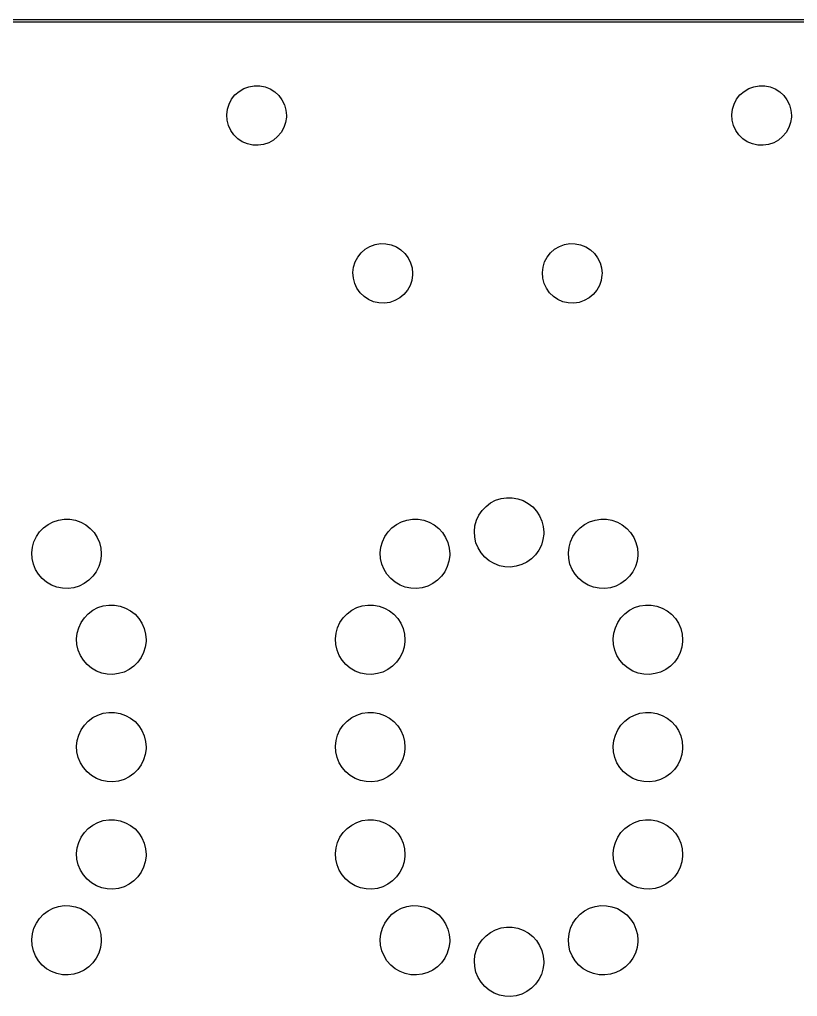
# Model space of a CAD drawing. Extents: x 34 to 149, y -179 to -19.
# Drawn here: x 60.31 to 91.62, y -58.29 to -19 of the extents above; entities that cross this region are included whole.
import ezdxf

# ---------------------------------------------------------------- set-up
doc = ezdxf.new("R2010")
doc.units = 0
doc.layers.add('BLACK', color=7, linetype='CONTINUOUS')

msp = doc.modelspace()

# ---------------------------------------------------------------- linework, layer by layer
at = {"layer": 'BLACK', "linetype": 'CONTINUOUS'}
for p, q in [((34.29, -19), (148.59, -19)), ((148.54, -19.1), (34.34, -19.1)), ((68.9796, -22.034), (69.1447, -21.8892)), ((69.1447, -21.8892), (69.3334, -21.7769)), ((69.3334, -21.7769), (69.5394, -21.7009)), ((69.5394, -21.7009), (69.7558, -21.6637)), ((69.7558, -21.6637), (69.9754, -21.6666)), ((69.9754, -21.6666), (70.1908, -21.7094)), ((70.1908, -21.7094), (70.3948, -21.7908)), ((70.3948, -21.7908), (70.5805, -21.908)), ((70.5805, -21.908), (70.7418, -22.057)), ((89.2996, -22.034), (89.4647, -21.8892)), ((89.4647, -21.8892), (89.6534, -21.7769)), ((89.6534, -21.7769), (89.8594, -21.7009)), ((89.8594, -21.7009), (90.0758, -21.6637)), ((90.0758, -21.6637), (90.2954, -21.6666)), ((90.2954, -21.6666), (90.5108, -21.7094)), ((90.5108, -21.7094), (90.7148, -21.7908)), ((90.7148, -21.7908), (90.9005, -21.908)), ((90.9005, -21.908), (91.0618, -22.057)), ((68.7413, -22.4008), (68.8436, -22.2064)), ((68.8436, -22.2064), (68.9796, -22.034)), ((70.7418, -22.057), (70.8732, -22.233)), ((70.8732, -22.233), (70.9703, -22.43)), ((89.0613, -22.4008), (89.1636, -22.2064)), ((89.1636, -22.2064), (89.2996, -22.034)), ((91.0618, -22.057), (91.1932, -22.233)), ((91.1932, -22.233), (91.2903, -22.43)), ((68.6504, -22.8286), (68.6762, -22.6105)), ((68.6762, -22.6105), (68.7413, -22.4008)), ((70.9703, -22.43), (71.0299, -22.6413)), ((71.0299, -22.6413), (71.05, -22.86)), ((88.9704, -22.8286), (88.9962, -22.6105)), ((88.9962, -22.6105), (89.0613, -22.4008)), ((91.2903, -22.43), (91.3499, -22.6413)), ((91.3499, -22.6413), (91.37, -22.86)), ((68.6648, -23.0477), (68.6504, -22.8286)), ((68.7188, -23.2606), (68.6648, -23.0477)), ((71.0168, -23.1401), (70.9463, -23.3481)), ((71.0484, -22.9228), (71.0168, -23.1401)), ((71.05, -22.86), (71.0484, -22.9228)), ((88.9848, -23.0477), (88.9704, -22.8286)), ((89.0388, -23.2606), (88.9848, -23.0477)), ((91.3368, -23.1401), (91.2663, -23.3481)), ((91.3684, -22.9228), (91.3368, -23.1401)), ((91.37, -22.86), (91.3684, -22.9228)), ((68.8108, -23.46), (68.7188, -23.2606)), ((68.9375, -23.6393), (68.8108, -23.46)), ((70.839, -23.5397), (70.6985, -23.7085)), ((70.9463, -23.3481), (70.839, -23.5397)), ((89.1308, -23.46), (89.0388, -23.2606)), ((89.2575, -23.6393), (89.1308, -23.46)), ((91.159, -23.5397), (91.0185, -23.7085)), ((91.2663, -23.3481), (91.159, -23.5397)), ((69.0948, -23.7926), (68.9375, -23.6393)), ((69.2774, -23.9146), (69.0948, -23.7926)), ((69.4792, -24.0013), (69.2774, -23.9146)), ((70.3381, -23.9563), (70.1301, -24.0268)), ((70.5297, -23.849), (70.3381, -23.9563)), ((70.6985, -23.7085), (70.5297, -23.849)), ((89.4148, -23.7926), (89.2575, -23.6393)), ((89.5974, -23.9146), (89.4148, -23.7926)), ((89.7992, -24.0013), (89.5974, -23.9146)), ((90.6581, -23.9563), (90.4501, -24.0268)), ((90.8497, -23.849), (90.6581, -23.9563)), ((91.0185, -23.7085), (90.8497, -23.849)), ((69.6934, -24.0497), (69.4792, -24.0013)), ((69.9128, -24.0584), (69.6934, -24.0497)), ((70.1301, -24.0268), (69.9128, -24.0584)), ((90.0134, -24.0497), (89.7992, -24.0013)), ((90.2328, -24.0584), (90.0134, -24.0497)), ((90.4501, -24.0268), (90.2328, -24.0584)), ((74.0596, -28.384), (74.2247, -28.2392)), ((74.2247, -28.2392), (74.4134, -28.1269)), ((74.4134, -28.1269), (74.6194, -28.0509)), ((74.6194, -28.0509), (74.8358, -28.0137)), ((74.8358, -28.0137), (75.0554, -28.0166)), ((75.0554, -28.0166), (75.2708, -28.0594)), ((75.2708, -28.0594), (75.4748, -28.1408)), ((75.4748, -28.1408), (75.6605, -28.258)), ((75.6605, -28.258), (75.8218, -28.407)), ((81.6796, -28.384), (81.8447, -28.2392)), ((81.8447, -28.2392), (82.0334, -28.1269)), ((82.0334, -28.1269), (82.2394, -28.0509)), ((82.2394, -28.0509), (82.4558, -28.0137)), ((82.4558, -28.0137), (82.6754, -28.0166)), ((82.6754, -28.0166), (82.8908, -28.0594)), ((82.8908, -28.0594), (83.0948, -28.1408)), ((83.0948, -28.1408), (83.2805, -28.258)), ((83.2805, -28.258), (83.4418, -28.407)), ((73.8213, -28.7508), (73.9236, -28.5564)), ((73.9236, -28.5564), (74.0596, -28.384)), ((75.8218, -28.407), (75.9532, -28.583)), ((75.9532, -28.583), (76.0503, -28.78)), ((81.4413, -28.7508), (81.5436, -28.5564)), ((81.5436, -28.5564), (81.6796, -28.384)), ((83.4418, -28.407), (83.5732, -28.583)), ((83.5732, -28.583), (83.6703, -28.78)), ((73.7304, -29.1786), (73.7562, -28.9605)), ((73.7562, -28.9605), (73.8213, -28.7508)), ((76.0503, -28.78), (76.1099, -28.9913)), ((76.1099, -28.9913), (76.13, -29.21)), ((81.3504, -29.1786), (81.3762, -28.9605)), ((81.3762, -28.9605), (81.4413, -28.7508)), ((83.6703, -28.78), (83.7299, -28.9913)), ((83.7299, -28.9913), (83.75, -29.21)), ((73.7448, -29.3977), (73.7304, -29.1786)), ((73.7988, -29.6106), (73.7448, -29.3977)), ((76.1284, -29.2728), (76.0968, -29.4901)), ((76.13, -29.21), (76.1284, -29.2728)), ((81.3648, -29.3977), (81.3504, -29.1786)), ((81.4188, -29.6106), (81.3648, -29.3977)), ((83.7484, -29.2728), (83.7168, -29.4901)), ((83.75, -29.21), (83.7484, -29.2728)), ((73.8908, -29.81), (73.7988, -29.6106)), ((74.0175, -29.9893), (73.8908, -29.81)), ((76.0263, -29.6981), (75.919, -29.8897)), ((76.0968, -29.4901), (76.0263, -29.6981)), ((81.5108, -29.81), (81.4188, -29.6106)), ((81.6375, -29.9893), (81.5108, -29.81)), ((83.6463, -29.6981), (83.539, -29.8897)), ((83.7168, -29.4901), (83.6463, -29.6981)), ((74.1748, -30.1426), (74.0175, -29.9893)), ((74.3574, -30.2646), (74.1748, -30.1426)), ((75.6097, -30.199), (75.4181, -30.3063)), ((75.7785, -30.0585), (75.6097, -30.199)), ((75.919, -29.8897), (75.7785, -30.0585)), ((81.7948, -30.1426), (81.6375, -29.9893)), ((81.9774, -30.2646), (81.7948, -30.1426)), ((83.2297, -30.199), (83.0381, -30.3063)), ((83.3985, -30.0585), (83.2297, -30.199)), ((83.539, -29.8897), (83.3985, -30.0585)), ((74.5592, -30.3513), (74.3574, -30.2646)), ((74.7734, -30.3997), (74.5592, -30.3513)), ((74.9928, -30.4084), (74.7734, -30.3997)), ((75.2101, -30.3768), (74.9928, -30.4084)), ((75.4181, -30.3063), (75.2101, -30.3768)), ((82.1792, -30.3513), (81.9774, -30.2646)), ((82.3934, -30.3997), (82.1792, -30.3513)), ((82.6128, -30.4084), (82.3934, -30.3997)), ((82.8301, -30.3768), (82.6128, -30.4084)), ((83.0381, -30.3063), (82.8301, -30.3768)), ((79.0825, -38.5793), (79.2656, -38.4419)), ((79.2656, -38.4419), (79.4686, -38.3362)), ((79.4686, -38.3362), (79.6862, -38.265)), ((79.6862, -38.265), (79.9125, -38.2304)), ((79.9125, -38.2304), (80.1415, -38.2332)), ((80.1415, -38.2332), (80.3669, -38.2733)), ((80.3669, -38.2733), (80.5827, -38.3498)), ((80.5827, -38.3498), (80.7831, -38.4604)), ((80.7831, -38.4604), (80.9628, -38.6023)), ((78.7953, -38.934), (78.9243, -38.7448)), ((78.9243, -38.7448), (79.0825, -38.5793)), ((80.9628, -38.6023), (81.1168, -38.7716)), ((81.1168, -38.7716), (81.2412, -38.9638)), ((61.4602, -39.3055), (61.6632, -39.1998)), ((61.6632, -39.1998), (61.8808, -39.1286)), ((61.8808, -39.1286), (62.1071, -39.094)), ((62.1071, -39.094), (62.3361, -39.0968)), ((62.3361, -39.0968), (62.5615, -39.1369)), ((62.5615, -39.1369), (62.7773, -39.2134)), ((62.7773, -39.2134), (62.9777, -39.324)), ((75.481, -39.3055), (75.684, -39.1998)), ((75.684, -39.1998), (75.9016, -39.1286)), ((75.9016, -39.1286), (76.1279, -39.094)), ((76.1279, -39.094), (76.3569, -39.0968)), ((76.3569, -39.0968), (76.5823, -39.1369)), ((76.5823, -39.1369), (76.7981, -39.2134)), ((76.7981, -39.2134), (76.9985, -39.324)), ((78.6377, -39.3622), (78.6989, -39.1416)), ((78.6989, -39.1416), (78.7953, -38.934)), ((81.2412, -38.9638), (81.3325, -39.1738)), ((81.3325, -39.1738), (81.3882, -39.3958)), ((83.0502, -39.3055), (83.2532, -39.1998)), ((83.2532, -39.1998), (83.4708, -39.1286)), ((83.4708, -39.1286), (83.6971, -39.094)), ((83.6971, -39.094), (83.9261, -39.0968)), ((83.9261, -39.0968), (84.1515, -39.1369)), ((84.1515, -39.1369), (84.3673, -39.2134)), ((84.3673, -39.2134), (84.5677, -39.324)), ((60.9899, -39.7976), (61.1189, -39.6084)), ((61.1189, -39.6084), (61.2771, -39.4429)), ((61.2771, -39.4429), (61.4602, -39.3055)), ((62.9777, -39.324), (63.1574, -39.4659)), ((63.1574, -39.4659), (63.3114, -39.6352)), ((63.3114, -39.6352), (63.4358, -39.8274)), ((75.0107, -39.7976), (75.1397, -39.6084)), ((75.1397, -39.6084), (75.2979, -39.4429)), ((75.2979, -39.4429), (75.481, -39.3055)), ((76.9985, -39.324), (77.1782, -39.4659)), ((77.1782, -39.4659), (77.3322, -39.6352)), ((77.3322, -39.6352), (77.4566, -39.8274)), ((78.6134, -39.5899), (78.6377, -39.3622)), ((78.6266, -39.8184), (78.6134, -39.5899)), ((81.3882, -39.3958), (81.407, -39.624)), ((81.407, -39.624), (81.4053, -39.6922)), ((82.5799, -39.7976), (82.7089, -39.6084)), ((82.7089, -39.6084), (82.8671, -39.4429)), ((82.8671, -39.4429), (83.0502, -39.3055)), ((84.5677, -39.324), (84.7474, -39.4659)), ((84.7474, -39.4659), (84.9014, -39.6352)), ((84.9014, -39.6352), (85.0258, -39.8274)), ((60.8323, -40.2258), (60.8935, -40.0052)), ((60.8935, -40.0052), (60.9899, -39.7976)), ((63.4358, -39.8274), (63.5271, -40.0374)), ((63.5271, -40.0374), (63.5828, -40.2594)), ((74.8531, -40.2258), (74.9143, -40.0052)), ((74.9143, -40.0052), (75.0107, -39.7976)), ((77.4566, -39.8274), (77.5479, -40.0374)), ((77.5479, -40.0374), (77.6036, -40.2594)), ((78.6769, -40.0418), (78.6266, -39.8184)), ((78.7631, -40.2539), (78.6769, -40.0418)), ((81.3755, -39.9192), (81.3089, -40.1383)), ((81.4053, -39.6922), (81.3755, -39.9192)), ((82.4223, -40.2258), (82.4835, -40.0052)), ((82.4835, -40.0052), (82.5799, -39.7976)), ((85.0258, -39.8274), (85.1171, -40.0374)), ((85.1171, -40.0374), (85.1728, -40.2594)), ((60.808, -40.4535), (60.8323, -40.2258)), ((60.8212, -40.682), (60.808, -40.4535)), ((63.5828, -40.2594), (63.6016, -40.4876)), ((74.8288, -40.4535), (74.8531, -40.2258)), ((74.842, -40.682), (74.8288, -40.4535)), ((77.6036, -40.2594), (77.6224, -40.4876)), ((78.8827, -40.4491), (78.7631, -40.2539)), ((79.0326, -40.6221), (78.8827, -40.4491)), ((81.2075, -40.3435), (81.0739, -40.5294)), ((81.3089, -40.1383), (81.2075, -40.3435)), ((82.398, -40.4535), (82.4223, -40.2258)), ((82.4112, -40.682), (82.398, -40.4535)), ((85.1728, -40.2594), (85.1916, -40.4876)), ((60.8715, -40.9054), (60.8212, -40.682)), ((63.57, -40.7828), (63.5035, -41.0019)), ((63.5999, -40.5558), (63.57, -40.7828)), ((63.6016, -40.4876), (63.5999, -40.5558)), ((74.8923, -40.9054), (74.842, -40.682)), ((77.5909, -40.7828), (77.5243, -41.0019)), ((77.6207, -40.5558), (77.5909, -40.7828)), ((77.6224, -40.4876), (77.6207, -40.5558)), ((79.2087, -40.7684), (79.0326, -40.6221)), ((79.4064, -40.8839), (79.2087, -40.7684)), ((80.7253, -40.824), (80.5197, -40.9247)), ((80.9117, -40.691), (80.7253, -40.824)), ((81.0739, -40.5294), (80.9117, -40.691)), ((82.4615, -40.9054), (82.4112, -40.682)), ((85.16, -40.7828), (85.0935, -41.0019)), ((85.1899, -40.5558), (85.16, -40.7828)), ((85.1916, -40.4876), (85.1899, -40.5558)), ((60.9577, -41.1175), (60.8715, -40.9054)), ((61.0773, -41.3127), (60.9577, -41.1175)), ((63.4021, -41.2071), (63.2685, -41.393)), ((63.5035, -41.0019), (63.4021, -41.2071)), ((74.9785, -41.1175), (74.8923, -40.9054)), ((75.0981, -41.3127), (74.9785, -41.1175)), ((77.4229, -41.2071), (77.2893, -41.393)), ((77.5243, -41.0019), (77.4229, -41.2071)), ((79.6202, -40.9655), (79.4064, -40.8839)), ((79.8446, -41.0112), (79.6202, -40.9655)), ((80.0734, -41.0196), (79.8446, -41.0112)), ((80.3005, -40.9905), (80.0734, -41.0196)), ((80.5197, -40.9247), (80.3005, -40.9905)), ((82.5477, -41.1175), (82.4615, -40.9054)), ((82.6673, -41.3127), (82.5477, -41.1175)), ((84.9921, -41.2071), (84.8585, -41.393)), ((85.0935, -41.0019), (84.9921, -41.2071)), ((61.2272, -41.4857), (61.0773, -41.3127)), ((61.4033, -41.632), (61.2272, -41.4857)), ((61.601, -41.7475), (61.4033, -41.632)), ((63.1063, -41.5546), (62.9199, -41.6876)), ((63.2685, -41.393), (63.1063, -41.5546)), ((75.248, -41.4857), (75.0981, -41.3127)), ((75.4241, -41.632), (75.248, -41.4857)), ((75.6218, -41.7475), (75.4241, -41.632)), ((77.1271, -41.5546), (76.9407, -41.6876)), ((77.2893, -41.393), (77.1271, -41.5546)), ((82.8172, -41.4857), (82.6673, -41.3127)), ((82.9933, -41.632), (82.8172, -41.4857)), ((83.191, -41.7475), (82.9933, -41.632)), ((84.6963, -41.5546), (84.5099, -41.6876)), ((84.8585, -41.393), (84.6963, -41.5546)), ((61.8148, -41.8291), (61.601, -41.7475)), ((62.0392, -41.8748), (61.8148, -41.8291)), ((62.268, -41.8832), (62.0392, -41.8748)), ((62.4951, -41.8541), (62.268, -41.8832)), ((62.7143, -41.7883), (62.4951, -41.8541)), ((62.9199, -41.6876), (62.7143, -41.7883)), ((75.8356, -41.8291), (75.6218, -41.7475)), ((76.06, -41.8748), (75.8356, -41.8291)), ((76.2888, -41.8832), (76.06, -41.8748)), ((76.5159, -41.8541), (76.2888, -41.8832)), ((76.7351, -41.7883), (76.5159, -41.8541)), ((76.9407, -41.6876), (76.7351, -41.7883)), ((83.4048, -41.8291), (83.191, -41.7475)), ((83.6292, -41.8748), (83.4048, -41.8291)), ((83.858, -41.8832), (83.6292, -41.8748)), ((84.0851, -41.8541), (83.858, -41.8832)), ((84.3043, -41.7883), (84.0851, -41.8541)), ((84.5099, -41.6876), (84.3043, -41.7883)), ((63.0805, -42.8973), (63.2636, -42.7599)), ((63.2636, -42.7599), (63.4666, -42.6542)), ((63.4666, -42.6542), (63.6842, -42.583)), ((63.6842, -42.583), (63.9106, -42.5484)), ((63.9106, -42.5484), (64.1395, -42.5512)), ((64.1395, -42.5512), (64.3649, -42.5913)), ((64.3649, -42.5913), (64.5807, -42.6678)), ((64.5807, -42.6678), (64.7811, -42.7784)), ((64.7811, -42.7784), (64.9608, -42.9203)), ((73.4945, -42.8973), (73.6776, -42.7599)), ((73.6776, -42.7599), (73.8806, -42.6542)), ((73.8806, -42.6542), (74.0982, -42.583)), ((74.0982, -42.583), (74.3246, -42.5484)), ((74.3246, -42.5484), (74.5535, -42.5512)), ((74.5535, -42.5512), (74.7789, -42.5913)), ((74.7789, -42.5913), (74.9947, -42.6678)), ((74.9947, -42.6678), (75.1951, -42.7784)), ((75.1951, -42.7784), (75.3748, -42.9203)), ((84.6705, -42.8973), (84.8536, -42.7599)), ((84.8536, -42.7599), (85.0566, -42.6542)), ((85.0566, -42.6542), (85.2742, -42.583)), ((85.2742, -42.583), (85.5005, -42.5484)), ((85.5005, -42.5484), (85.7295, -42.5512)), ((85.7295, -42.5512), (85.9549, -42.5913)), ((85.9549, -42.5913), (86.1707, -42.6678)), ((86.1707, -42.6678), (86.3711, -42.7784)), ((86.3711, -42.7784), (86.5508, -42.9203)), ((62.7933, -43.252), (62.9223, -43.0628)), ((62.9223, -43.0628), (63.0805, -42.8973)), ((64.9608, -42.9203), (65.1148, -43.0896)), ((65.1148, -43.0896), (65.2392, -43.2818)), ((73.2073, -43.252), (73.3363, -43.0628)), ((73.3363, -43.0628), (73.4945, -42.8973)), ((75.3748, -42.9203), (75.5288, -43.0896)), ((75.5288, -43.0896), (75.6532, -43.2818)), ((84.3833, -43.252), (84.5123, -43.0628)), ((84.5123, -43.0628), (84.6705, -42.8973)), ((86.5508, -42.9203), (86.7048, -43.0896)), ((86.7048, -43.0896), (86.8292, -43.2818)), ((62.6357, -43.6802), (62.6969, -43.4596)), ((62.6969, -43.4596), (62.7933, -43.252)), ((65.2392, -43.2818), (65.3305, -43.4918)), ((65.3305, -43.4918), (65.3862, -43.7138)), ((73.0497, -43.6802), (73.1109, -43.4596)), ((73.1109, -43.4596), (73.2073, -43.252)), ((75.6532, -43.2818), (75.7445, -43.4918)), ((75.7445, -43.4918), (75.8002, -43.7138)), ((84.2257, -43.6802), (84.2869, -43.4596)), ((84.2869, -43.4596), (84.3833, -43.252)), ((86.8292, -43.2818), (86.9205, -43.4918)), ((86.9205, -43.4918), (86.9762, -43.7138)), ((62.6114, -43.9079), (62.6357, -43.6802)), ((62.6246, -44.1364), (62.6114, -43.9079)), ((65.3862, -43.7138), (65.405, -43.942)), ((65.405, -43.942), (65.4033, -44.0102)), ((73.0254, -43.9079), (73.0497, -43.6802)), ((73.0386, -44.1364), (73.0254, -43.9079)), ((75.8002, -43.7138), (75.819, -43.942)), ((75.819, -43.942), (75.8173, -44.0102)), ((84.2014, -43.9079), (84.2257, -43.6802)), ((84.2146, -44.1364), (84.2014, -43.9079)), ((86.9762, -43.7138), (86.995, -43.942)), ((86.995, -43.942), (86.9933, -44.0102)), ((62.6749, -44.3598), (62.6246, -44.1364)), ((62.7611, -44.5719), (62.6749, -44.3598)), ((65.3734, -44.2372), (65.3069, -44.4563)), ((65.4033, -44.0102), (65.3734, -44.2372)), ((73.0889, -44.3598), (73.0386, -44.1364)), ((73.1751, -44.5719), (73.0889, -44.3598)), ((75.7874, -44.2372), (75.7209, -44.4563)), ((75.8173, -44.0102), (75.7874, -44.2372)), ((84.2649, -44.3598), (84.2146, -44.1364)), ((84.3511, -44.5719), (84.2649, -44.3598)), ((86.9634, -44.2372), (86.8969, -44.4563)), ((86.9933, -44.0102), (86.9634, -44.2372)), ((62.8807, -44.7671), (62.7611, -44.5719)), ((63.0306, -44.9401), (62.8807, -44.7671)), ((65.2055, -44.6615), (65.0719, -44.8474)), ((65.3069, -44.4563), (65.2055, -44.6615)), ((73.2947, -44.7671), (73.1751, -44.5719)), ((73.4446, -44.9401), (73.2947, -44.7671)), ((75.6195, -44.6615), (75.4859, -44.8474)), ((75.7209, -44.4563), (75.6195, -44.6615)), ((84.4707, -44.7671), (84.3511, -44.5719)), ((84.6206, -44.9401), (84.4707, -44.7671)), ((86.7955, -44.6615), (86.6619, -44.8474)), ((86.8969, -44.4563), (86.7955, -44.6615)), ((63.2067, -45.0864), (63.0306, -44.9401)), ((63.4044, -45.2019), (63.2067, -45.0864)), ((64.7233, -45.142), (64.5177, -45.2427)), ((64.9097, -45.009), (64.7233, -45.142)), ((65.0719, -44.8474), (64.9097, -45.009)), ((73.6207, -45.0864), (73.4446, -44.9401)), ((73.8184, -45.2019), (73.6207, -45.0864)), ((75.1373, -45.142), (74.9317, -45.2427)), ((75.3237, -45.009), (75.1373, -45.142)), ((75.4859, -44.8474), (75.3237, -45.009)), ((84.7967, -45.0864), (84.6206, -44.9401)), ((84.9944, -45.2019), (84.7967, -45.0864)), ((86.3133, -45.142), (86.1077, -45.2427)), ((86.4997, -45.009), (86.3133, -45.142)), ((86.6619, -44.8474), (86.4997, -45.009)), ((63.6182, -45.2835), (63.4044, -45.2019)), ((63.8426, -45.3292), (63.6182, -45.2835)), ((64.0714, -45.3376), (63.8426, -45.3292)), ((64.2985, -45.3085), (64.0714, -45.3376)), ((64.5177, -45.2427), (64.2985, -45.3085)), ((74.0322, -45.2835), (73.8184, -45.2019)), ((74.2566, -45.3292), (74.0322, -45.2835)), ((74.4854, -45.3376), (74.2566, -45.3292)), ((74.7125, -45.3085), (74.4854, -45.3376)), ((74.9317, -45.2427), (74.7125, -45.3085)), ((85.2082, -45.2835), (84.9944, -45.2019)), ((85.4326, -45.3292), (85.2082, -45.2835)), ((85.6614, -45.3376), (85.4326, -45.3292)), ((85.8885, -45.3085), (85.6614, -45.3376)), ((86.1077, -45.2427), (85.8885, -45.3085)), ((63.0805, -47.2153), (63.2636, -47.0779)), ((63.2636, -47.0779), (63.4666, -46.9722)), ((63.4666, -46.9722), (63.6842, -46.901)), ((63.6842, -46.901), (63.9106, -46.8664)), ((63.9106, -46.8664), (64.1395, -46.8692)), ((64.1395, -46.8692), (64.3649, -46.9093)), ((64.3649, -46.9093), (64.5807, -46.9858)), ((64.5807, -46.9858), (64.7811, -47.0964)), ((64.7811, -47.0964), (64.9608, -47.2383)), ((73.4945, -47.2153), (73.6776, -47.0779)), ((73.6776, -47.0779), (73.8806, -46.9722)), ((73.8806, -46.9722), (74.0982, -46.901)), ((74.0982, -46.901), (74.3246, -46.8664)), ((74.3246, -46.8664), (74.5535, -46.8692)), ((74.5535, -46.8692), (74.7789, -46.9093)), ((74.7789, -46.9093), (74.9947, -46.9858)), ((74.9947, -46.9858), (75.1951, -47.0964)), ((75.1951, -47.0964), (75.3748, -47.2383)), ((84.6705, -47.2153), (84.8536, -47.0779)), ((84.8536, -47.0779), (85.0566, -46.9722)), ((85.0566, -46.9722), (85.2742, -46.901)), ((85.2742, -46.901), (85.5005, -46.8664)), ((85.5005, -46.8664), (85.7295, -46.8692)), ((85.7295, -46.8692), (85.9549, -46.9093)), ((85.9549, -46.9093), (86.1707, -46.9858)), ((86.1707, -46.9858), (86.3711, -47.0964)), ((86.3711, -47.0964), (86.5508, -47.2383)), ((62.7933, -47.57), (62.9223, -47.3808)), ((62.9223, -47.3808), (63.0805, -47.2153)), ((64.9608, -47.2383), (65.1148, -47.4076)), ((65.1148, -47.4076), (65.2392, -47.5998)), ((73.2073, -47.57), (73.3363, -47.3808)), ((73.3363, -47.3808), (73.4945, -47.2153)), ((75.3748, -47.2383), (75.5288, -47.4076)), ((75.5288, -47.4076), (75.6532, -47.5998)), ((84.3833, -47.57), (84.5123, -47.3808)), ((84.5123, -47.3808), (84.6705, -47.2153)), ((86.5508, -47.2383), (86.7048, -47.4076)), ((86.7048, -47.4076), (86.8292, -47.5998)), ((62.6357, -47.9982), (62.6969, -47.7776)), ((62.6969, -47.7776), (62.7933, -47.57)), ((65.2392, -47.5998), (65.3305, -47.8098)), ((65.3305, -47.8098), (65.3862, -48.0318)), ((73.0497, -47.9982), (73.1109, -47.7776)), ((73.1109, -47.7776), (73.2073, -47.57)), ((75.6532, -47.5998), (75.7445, -47.8098)), ((75.7445, -47.8098), (75.8002, -48.0318)), ((84.2257, -47.9982), (84.2869, -47.7776)), ((84.2869, -47.7776), (84.3833, -47.57)), ((86.8292, -47.5998), (86.9205, -47.8098)), ((86.9205, -47.8098), (86.9762, -48.0318)), ((62.6114, -48.2259), (62.6357, -47.9982)), ((62.6246, -48.4544), (62.6114, -48.2259)), ((65.4033, -48.3282), (65.3734, -48.5552)), ((65.3862, -48.0318), (65.405, -48.26)), ((65.405, -48.26), (65.4033, -48.3282)), ((73.0254, -48.2259), (73.0497, -47.9982)), ((73.0386, -48.4544), (73.0254, -48.2259)), ((75.8173, -48.3282), (75.7874, -48.5552)), ((75.8002, -48.0318), (75.819, -48.26)), ((75.819, -48.26), (75.8173, -48.3282)), ((84.2014, -48.2259), (84.2257, -47.9982)), ((84.2146, -48.4544), (84.2014, -48.2259)), ((86.9933, -48.3282), (86.9634, -48.5552)), ((86.9762, -48.0318), (86.995, -48.26)), ((86.995, -48.26), (86.9933, -48.3282)), ((62.6749, -48.6778), (62.6246, -48.4544)), ((62.7611, -48.8899), (62.6749, -48.6778)), ((65.3734, -48.5552), (65.3069, -48.7743)), ((73.0889, -48.6778), (73.0386, -48.4544)), ((73.1751, -48.8899), (73.0889, -48.6778)), ((75.7874, -48.5552), (75.7209, -48.7743)), ((84.2649, -48.6778), (84.2146, -48.4544)), ((84.3511, -48.8899), (84.2649, -48.6778)), ((86.9634, -48.5552), (86.8969, -48.7743)), ((62.8807, -49.0851), (62.7611, -48.8899)), ((63.0306, -49.2581), (62.8807, -49.0851)), ((65.2055, -48.9795), (65.0719, -49.1654)), ((65.3069, -48.7743), (65.2055, -48.9795)), ((73.2947, -49.0851), (73.1751, -48.8899)), ((73.4446, -49.2581), (73.2947, -49.0851)), ((75.6195, -48.9795), (75.4859, -49.1654)), ((75.7209, -48.7743), (75.6195, -48.9795)), ((84.4707, -49.0851), (84.3511, -48.8899)), ((84.6206, -49.2581), (84.4707, -49.0851)), ((86.7955, -48.9795), (86.6619, -49.1654)), ((86.8969, -48.7743), (86.7955, -48.9795)), ((63.2067, -49.4044), (63.0306, -49.2581)), ((63.4044, -49.5199), (63.2067, -49.4044)), ((64.7233, -49.46), (64.5177, -49.5607)), ((64.9097, -49.327), (64.7233, -49.46)), ((65.0719, -49.1654), (64.9097, -49.327)), ((73.6207, -49.4044), (73.4446, -49.2581)), ((73.8184, -49.5199), (73.6207, -49.4044)), ((75.1373, -49.46), (74.9317, -49.5607)), ((75.3237, -49.327), (75.1373, -49.46)), ((75.4859, -49.1654), (75.3237, -49.327)), ((84.7967, -49.4044), (84.6206, -49.2581)), ((84.9944, -49.5199), (84.7967, -49.4044)), ((86.3133, -49.46), (86.1077, -49.5607)), ((86.4997, -49.327), (86.3133, -49.46)), ((86.6619, -49.1654), (86.4997, -49.327)), ((63.6182, -49.6015), (63.4044, -49.5199)), ((63.8426, -49.6472), (63.6182, -49.6015)), ((64.0714, -49.6556), (63.8426, -49.6472)), ((64.2985, -49.6265), (64.0714, -49.6556)), ((64.5177, -49.5607), (64.2985, -49.6265)), ((74.0322, -49.6015), (73.8184, -49.5199)), ((74.2566, -49.6472), (74.0322, -49.6015)), ((74.4854, -49.6556), (74.2566, -49.6472)), ((74.7125, -49.6265), (74.4854, -49.6556)), ((74.9317, -49.5607), (74.7125, -49.6265)), ((85.2082, -49.6015), (84.9944, -49.5199)), ((85.4326, -49.6472), (85.2082, -49.6015)), ((85.6614, -49.6556), (85.4326, -49.6472)), ((85.8885, -49.6265), (85.6614, -49.6556)), ((86.1077, -49.5607), (85.8885, -49.6265)), ((63.0805, -51.5333), (63.2636, -51.3959)), ((63.2636, -51.3959), (63.4666, -51.2902)), ((63.4666, -51.2902), (63.6842, -51.219)), ((63.6842, -51.219), (63.9106, -51.1844)), ((63.9106, -51.1844), (64.1395, -51.1872)), ((64.1395, -51.1872), (64.3649, -51.2273)), ((64.3649, -51.2273), (64.5807, -51.3038)), ((64.5807, -51.3038), (64.7811, -51.4144)), ((64.7811, -51.4144), (64.9608, -51.5563)), ((73.4945, -51.5333), (73.6776, -51.3959)), ((73.6776, -51.3959), (73.8806, -51.2902)), ((73.8806, -51.2902), (74.0982, -51.219)), ((74.0982, -51.219), (74.3246, -51.1844)), ((74.3246, -51.1844), (74.5535, -51.1872)), ((74.5535, -51.1872), (74.7789, -51.2273)), ((74.7789, -51.2273), (74.9947, -51.3038)), ((74.9947, -51.3038), (75.1951, -51.4144)), ((75.1951, -51.4144), (75.3748, -51.5563)), ((84.6705, -51.5333), (84.8536, -51.3959)), ((84.8536, -51.3959), (85.0566, -51.2902)), ((85.0566, -51.2902), (85.2742, -51.219)), ((85.2742, -51.219), (85.5005, -51.1844)), ((85.5005, -51.1844), (85.7295, -51.1872)), ((85.7295, -51.1872), (85.9549, -51.2273)), ((85.9549, -51.2273), (86.1707, -51.3038)), ((86.1707, -51.3038), (86.3711, -51.4144)), ((86.3711, -51.4144), (86.5508, -51.5563)), ((62.7933, -51.888), (62.9223, -51.6988)), ((62.9223, -51.6988), (63.0805, -51.5333)), ((64.9608, -51.5563), (65.1148, -51.7256)), ((65.1148, -51.7256), (65.2392, -51.9178)), ((73.2073, -51.888), (73.3363, -51.6988)), ((73.3363, -51.6988), (73.4945, -51.5333)), ((75.3748, -51.5563), (75.5288, -51.7256)), ((75.5288, -51.7256), (75.6532, -51.9178)), ((84.3833, -51.888), (84.5123, -51.6988)), ((84.5123, -51.6988), (84.6705, -51.5333)), ((86.5508, -51.5563), (86.7048, -51.7256)), ((86.7048, -51.7256), (86.8292, -51.9178)), ((62.6357, -52.3162), (62.6969, -52.0956)), ((62.6969, -52.0956), (62.7933, -51.888)), ((65.2392, -51.9178), (65.3305, -52.1278)), ((65.3305, -52.1278), (65.3862, -52.3498)), ((73.0497, -52.3162), (73.1109, -52.0956)), ((73.1109, -52.0956), (73.2073, -51.888)), ((75.6532, -51.9178), (75.7445, -52.1278)), ((75.7445, -52.1278), (75.8002, -52.3498)), ((84.2257, -52.3162), (84.2869, -52.0956)), ((84.2869, -52.0956), (84.3833, -51.888)), ((86.8292, -51.9178), (86.9205, -52.1278)), ((86.9205, -52.1278), (86.9762, -52.3498)), ((62.6114, -52.5439), (62.6357, -52.3162)), ((62.6246, -52.7724), (62.6114, -52.5439)), ((65.4033, -52.6462), (65.3734, -52.8732)), ((65.3862, -52.3498), (65.405, -52.578)), ((65.405, -52.578), (65.4033, -52.6462)), ((73.0254, -52.5439), (73.0497, -52.3162)), ((73.0386, -52.7724), (73.0254, -52.5439)), ((75.8173, -52.6462), (75.7874, -52.8732)), ((75.8002, -52.3498), (75.819, -52.578)), ((75.819, -52.578), (75.8173, -52.6462)), ((84.2014, -52.5439), (84.2257, -52.3162)), ((84.2146, -52.7724), (84.2014, -52.5439)), ((86.9933, -52.6462), (86.9634, -52.8732)), ((86.9762, -52.3498), (86.995, -52.578)), ((86.995, -52.578), (86.9933, -52.6462)), ((62.6749, -52.9958), (62.6246, -52.7724)), ((62.7611, -53.2079), (62.6749, -52.9958)), ((65.3734, -52.8732), (65.3069, -53.0923)), ((73.0889, -52.9958), (73.0386, -52.7724)), ((73.1751, -53.2079), (73.0889, -52.9958)), ((75.7874, -52.8732), (75.7209, -53.0923)), ((84.2649, -52.9958), (84.2146, -52.7724)), ((84.3511, -53.2079), (84.2649, -52.9958)), ((86.9634, -52.8732), (86.8969, -53.0923)), ((62.8807, -53.4031), (62.7611, -53.2079)), ((63.0306, -53.5761), (62.8807, -53.4031)), ((65.2055, -53.2975), (65.0719, -53.4834)), ((65.3069, -53.0923), (65.2055, -53.2975)), ((73.2947, -53.4031), (73.1751, -53.2079)), ((73.4446, -53.5761), (73.2947, -53.4031)), ((75.6195, -53.2975), (75.4859, -53.4834)), ((75.7209, -53.0923), (75.6195, -53.2975)), ((84.4707, -53.4031), (84.3511, -53.2079)), ((84.6206, -53.5761), (84.4707, -53.4031)), ((86.7955, -53.2975), (86.6619, -53.4834)), ((86.8969, -53.0923), (86.7955, -53.2975)), ((63.2067, -53.7224), (63.0306, -53.5761)), ((63.4044, -53.8379), (63.2067, -53.7224)), ((64.7233, -53.778), (64.5177, -53.8787)), ((64.9097, -53.645), (64.7233, -53.778)), ((65.0719, -53.4834), (64.9097, -53.645)), ((73.6207, -53.7224), (73.4446, -53.5761)), ((73.8184, -53.8379), (73.6207, -53.7224)), ((75.1373, -53.778), (74.9317, -53.8787)), ((75.3237, -53.645), (75.1373, -53.778)), ((75.4859, -53.4834), (75.3237, -53.645)), ((84.7967, -53.7224), (84.6206, -53.5761)), ((84.9944, -53.8379), (84.7967, -53.7224)), ((86.3133, -53.778), (86.1077, -53.8787)), ((86.4997, -53.645), (86.3133, -53.778)), ((86.6619, -53.4834), (86.4997, -53.645)), ((63.6182, -53.9195), (63.4044, -53.8379)), ((63.8426, -53.9652), (63.6182, -53.9195)), ((64.0714, -53.9736), (63.8426, -53.9652)), ((64.2985, -53.9445), (64.0714, -53.9736)), ((64.5177, -53.8787), (64.2985, -53.9445)), ((74.0322, -53.9195), (73.8184, -53.8379)), ((74.2566, -53.9652), (74.0322, -53.9195)), ((74.4854, -53.9736), (74.2566, -53.9652)), ((74.7125, -53.9445), (74.4854, -53.9736)), ((74.9317, -53.8787), (74.7125, -53.9445)), ((85.2082, -53.9195), (84.9944, -53.8379)), ((85.4326, -53.9652), (85.2082, -53.9195)), ((85.6614, -53.9736), (85.4326, -53.9652)), ((85.8885, -53.9445), (85.6614, -53.9736)), ((86.1077, -53.8787), (85.8885, -53.9445)), ((61.1189, -55.1532), (61.2771, -54.9877)), ((61.2771, -54.9877), (61.4602, -54.8503)), ((61.4602, -54.8503), (61.6632, -54.7446)), ((61.6632, -54.7446), (61.8808, -54.6734)), ((61.8808, -54.6734), (62.1071, -54.6388)), ((62.1071, -54.6388), (62.3361, -54.6416)), ((62.3361, -54.6416), (62.5615, -54.6817)), ((62.5615, -54.6817), (62.7773, -54.7582)), ((62.7773, -54.7582), (62.9777, -54.8688)), ((62.9777, -54.8688), (63.1574, -55.0107)), ((75.1397, -55.1532), (75.2979, -54.9877)), ((75.2979, -54.9877), (75.481, -54.8503)), ((75.481, -54.8503), (75.684, -54.7446)), ((75.684, -54.7446), (75.9016, -54.6734)), ((75.9016, -54.6734), (76.1279, -54.6388)), ((76.1279, -54.6388), (76.3569, -54.6416)), ((76.3569, -54.6416), (76.5823, -54.6817)), ((76.5823, -54.6817), (76.7981, -54.7582)), ((76.7981, -54.7582), (76.9985, -54.8688)), ((76.9985, -54.8688), (77.1782, -55.0107)), ((82.7089, -55.1532), (82.8671, -54.9877)), ((82.8671, -54.9877), (83.0502, -54.8503)), ((83.0502, -54.8503), (83.2532, -54.7446)), ((83.2532, -54.7446), (83.4708, -54.6734)), ((83.4708, -54.6734), (83.6971, -54.6388)), ((83.6971, -54.6388), (83.9261, -54.6416)), ((83.9261, -54.6416), (84.1515, -54.6817)), ((84.1515, -54.6817), (84.3673, -54.7582)), ((84.3673, -54.7582), (84.5677, -54.8688)), ((84.5677, -54.8688), (84.7474, -55.0107)), ((60.8935, -55.55), (60.9899, -55.3424)), ((60.9899, -55.3424), (61.1189, -55.1532)), ((63.1574, -55.0107), (63.3114, -55.18)), ((63.3114, -55.18), (63.4358, -55.3722)), ((63.4358, -55.3722), (63.5271, -55.5822)), ((74.9143, -55.55), (75.0107, -55.3424)), ((75.0107, -55.3424), (75.1397, -55.1532)), ((77.1782, -55.0107), (77.3322, -55.18)), ((77.3322, -55.18), (77.4566, -55.3722)), ((77.4566, -55.3722), (77.5479, -55.5822)), ((82.4835, -55.55), (82.5799, -55.3424)), ((82.5799, -55.3424), (82.7089, -55.1532)), ((84.7474, -55.0107), (84.9014, -55.18)), ((84.9014, -55.18), (85.0258, -55.3722)), ((85.0258, -55.3722), (85.1171, -55.5822)), ((60.808, -55.9983), (60.8323, -55.7706)), ((60.8323, -55.7706), (60.8935, -55.55)), ((63.5271, -55.5822), (63.5828, -55.8042)), ((74.8288, -55.9983), (74.8531, -55.7706)), ((74.8531, -55.7706), (74.9143, -55.55)), ((77.5479, -55.5822), (77.6036, -55.8042)), ((79.0825, -55.8513), (79.2656, -55.7139)), ((79.2656, -55.7139), (79.4686, -55.6082)), ((79.4686, -55.6082), (79.6862, -55.537)), ((79.6862, -55.537), (79.9125, -55.5024)), ((79.9125, -55.5024), (80.1415, -55.5052)), ((80.1415, -55.5052), (80.3669, -55.5453)), ((80.3669, -55.5453), (80.5827, -55.6218)), ((80.5827, -55.6218), (80.7831, -55.7324)), ((80.7831, -55.7324), (80.9628, -55.8743)), ((82.398, -55.9983), (82.4223, -55.7706)), ((82.4223, -55.7706), (82.4835, -55.55)), ((85.1171, -55.5822), (85.1728, -55.8042)), ((60.8212, -56.2268), (60.808, -55.9983)), ((63.5999, -56.1006), (63.57, -56.3276)), ((63.5828, -55.8042), (63.6016, -56.0324)), ((63.6016, -56.0324), (63.5999, -56.1006)), ((74.842, -56.2268), (74.8288, -55.9983)), ((77.6207, -56.1006), (77.5909, -56.3276)), ((77.6036, -55.8042), (77.6224, -56.0324)), ((77.6224, -56.0324), (77.6207, -56.1006)), ((78.7953, -56.206), (78.9243, -56.0168)), ((78.9243, -56.0168), (79.0825, -55.8513)), ((80.9628, -55.8743), (81.1168, -56.0436)), ((81.1168, -56.0436), (81.2412, -56.2358)), ((82.4112, -56.2268), (82.398, -55.9983)), ((85.1899, -56.1006), (85.16, -56.3276)), ((85.1728, -55.8042), (85.1916, -56.0324)), ((85.1916, -56.0324), (85.1899, -56.1006)), ((60.8715, -56.4502), (60.8212, -56.2268)), ((60.9577, -56.6623), (60.8715, -56.4502)), ((63.5035, -56.5467), (63.4021, -56.7519)), ((63.57, -56.3276), (63.5035, -56.5467)), ((74.8923, -56.4502), (74.842, -56.2268)), ((74.9785, -56.6623), (74.8923, -56.4502)), ((77.5243, -56.5467), (77.4229, -56.7519)), ((77.5909, -56.3276), (77.5243, -56.5467)), ((78.6377, -56.6342), (78.6989, -56.4136)), ((78.6989, -56.4136), (78.7953, -56.206)), ((81.2412, -56.2358), (81.3325, -56.4458)), ((81.3325, -56.4458), (81.3882, -56.6678)), ((82.4615, -56.4502), (82.4112, -56.2268)), ((82.5477, -56.6623), (82.4615, -56.4502)), ((85.0935, -56.5467), (84.9921, -56.7519)), ((85.16, -56.3276), (85.0935, -56.5467)), ((61.0773, -56.8575), (60.9577, -56.6623)), ((61.2272, -57.0305), (61.0773, -56.8575)), ((63.2685, -56.9378), (63.1063, -57.0994)), ((63.4021, -56.7519), (63.2685, -56.9378)), ((75.0981, -56.8575), (74.9785, -56.6623)), ((75.248, -57.0305), (75.0981, -56.8575)), ((77.2893, -56.9378), (77.1271, -57.0994)), ((77.4229, -56.7519), (77.2893, -56.9378)), ((78.6134, -56.8619), (78.6377, -56.6342)), ((78.6266, -57.0904), (78.6134, -56.8619)), ((81.4053, -56.9642), (81.3755, -57.1912)), ((81.3882, -56.6678), (81.407, -56.896)), ((81.407, -56.896), (81.4053, -56.9642)), ((82.6673, -56.8575), (82.5477, -56.6623)), ((82.8172, -57.0305), (82.6673, -56.8575)), ((84.8585, -56.9378), (84.6963, -57.0994)), ((84.9921, -56.7519), (84.8585, -56.9378)), ((61.4033, -57.1768), (61.2272, -57.0305)), ((61.601, -57.2923), (61.4033, -57.1768)), ((61.8148, -57.3739), (61.601, -57.2923)), ((62.7143, -57.3331), (62.4951, -57.3989)), ((62.9199, -57.2324), (62.7143, -57.3331)), ((63.1063, -57.0994), (62.9199, -57.2324)), ((75.4241, -57.1768), (75.248, -57.0305)), ((75.6218, -57.2923), (75.4241, -57.1768)), ((75.8356, -57.3739), (75.6218, -57.2923)), ((76.7351, -57.3331), (76.5159, -57.3989)), ((76.9407, -57.2324), (76.7351, -57.3331)), ((77.1271, -57.0994), (76.9407, -57.2324)), ((78.6769, -57.3138), (78.6266, -57.0904)), ((78.7631, -57.5259), (78.6769, -57.3138)), ((81.3755, -57.1912), (81.3089, -57.4103)), ((82.9933, -57.1768), (82.8172, -57.0305)), ((83.191, -57.2923), (82.9933, -57.1768)), ((83.4048, -57.3739), (83.191, -57.2923)), ((84.3043, -57.3331), (84.0851, -57.3989)), ((84.5099, -57.2324), (84.3043, -57.3331)), ((84.6963, -57.0994), (84.5099, -57.2324)), ((62.0392, -57.4196), (61.8148, -57.3739)), ((62.268, -57.428), (62.0392, -57.4196)), ((62.4951, -57.3989), (62.268, -57.428)), ((76.06, -57.4196), (75.8356, -57.3739)), ((76.2888, -57.428), (76.06, -57.4196)), ((76.5159, -57.3989), (76.2888, -57.428)), ((78.8827, -57.7211), (78.7631, -57.5259)), ((79.0326, -57.8941), (78.8827, -57.7211)), ((81.2075, -57.6155), (81.0739, -57.8014)), ((81.3089, -57.4103), (81.2075, -57.6155)), ((83.6292, -57.4196), (83.4048, -57.3739)), ((83.858, -57.428), (83.6292, -57.4196)), ((84.0851, -57.3989), (83.858, -57.428)), ((79.2087, -58.0404), (79.0326, -57.8941)), ((79.4064, -58.1559), (79.2087, -58.0404)), ((80.7253, -58.096), (80.5197, -58.1967)), ((80.9117, -57.963), (80.7253, -58.096)), ((81.0739, -57.8014), (80.9117, -57.963)), ((79.6202, -58.2375), (79.4064, -58.1559)), ((79.8446, -58.2832), (79.6202, -58.2375)), ((80.0734, -58.2916), (79.8446, -58.2832)), ((80.3005, -58.2625), (80.0734, -58.2916)), ((80.5197, -58.1967), (80.3005, -58.2625))]:
    msp.add_line(p, q, dxfattribs=at)

doc.saveas('drawing.dxf')
